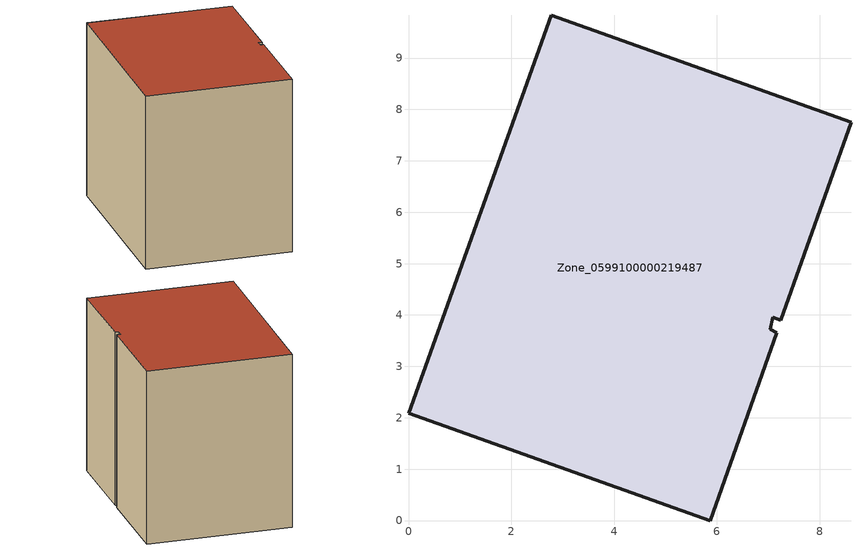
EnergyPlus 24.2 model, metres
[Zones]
Zone_0599100000219487
 floor ground (C_G): 0,2.09 2.78,9.83 8.61,7.75 7.25,3.9 7.09,3.95 7.04,3.72 7.16,3.66 5.87,0 z0.47
 wall outside (C_F): 2.78,9.83 0,2.09 5.87,0 7.16,3.66 7.04,3.72 7.09,3.95 7.25,3.9 8.61,7.75 2.78,9.83 z0.47:8.08
 roof outside (C_R): 5.87,0 7.16,3.66 7.04,3.72 7.09,3.95 7.25,3.9 8.61,7.75 2.78,9.83 0,2.09 z8.08
[BUILDING]
Pand.0599100000219487: North Axis=0; Terrain=City; Loads Convergence Tolerance Value=0.04; Temperature Convergence Tolerance Value=0.4; Solar Distribution=FullExterior; Maximum Number of Warmup Days=25; Minimum Number of Warmup Days=1
[Site:Location]
Rotterdam.The.Hague.AP_ZH_NLD Design_Conditions: Latitude=51.96; Longitude=4.45; Time Zone=1; Elevation=-4.5
[SITE:GROUNDTEMPERATURE:BUILDINGSURFACE]
18, 18, 18, 18, 18, 18, 18, 18, 18, 18, 18, 18
[MATERIAL] Thermal Absorptance=0.9; Solar Absorptance=0.7; Visible Absorptance=0.7
Name | Roughness | Thickness | Conductivity | Density | Specific Heat
G.TC.1965-1974 | MediumSmooth | 0.15 | 0.882353 | 540 | 1210
F.TC.1965-1974 | Rough | 0.3 | 0.697674 | 1920 | 840
R.TC.1965-1974 | MediumRough | 0.2 | 0.232558 | 1500 | 1000
[CONSTRUCTION]
C_G: G.TC.1965-1974
C_F: F.TC.1965-1974
C_R: R.TC.1965-1974
[ZONE]
Zone_0599100000219487: Type=1; Multiplier=1; Ceiling Height=Autocalculate; Volume=Autocalculate; Floor Area=autocalculate; Part of Total Floor Area=Yes
[ZONEINFILTRATION:DESIGNFLOWRATE]
Infil_Zone_0599100000219487: Zone or ZoneList or Space or SpaceList=Zone_0599100000219487; Schedule=AlwaysOn; Design Flow Rate Calculation Method=Flow/Area; Flow Rate per Floor Area=0.003; Constant Term Coefficient=1; Temperature Term Coefficient=0; Velocity Term Coefficient=0; Velocity Squared Term Coefficient=0
[HVACTEMPLATE:ZONE:IDEALLOADSAIRSYSTEM]
Zone_0599100000219487: Maximum Heating Supply Air Temperature=50; Minimum Cooling Supply Air Temperature=13; Maximum Heating Supply Air Humidity Ratio=0.0156; Minimum Cooling Supply Air Humidity Ratio=0.0077; Heating Limit=NoLimit; Cooling Limit=NoLimit; Dehumidification Control Type=ConstantSensibleHeatRatio; Cooling Sensible Heat Ratio=0.7; Dehumidification Setpoint=60; Humidification Control Type=None; Humidification Setpoint=30; Outdoor Air Method=None; Outdoor Air Flow Rate per Person=0.00944; Outdoor Air Flow Rate per Zone Floor Area=0; Outdoor Air Flow Rate per Zone=0; Demand Controlled Ventilation Type=None; Outdoor Air Economizer Type=NoEconomizer; Heat Recovery Type=None; Sensible Heat Recovery Effectiveness=0.7; Latent Heat Recovery Effectiveness=0.65
[ZONECONTROL:THERMOSTAT]
ThermostatControl_Zone_0599100000219487: Zone or ZoneList=Zone_0599100000219487; Control Type Schedule=DualSetpointControlType; Control 1=Thermostat_Zone_0599100000219487; Temperature Difference Between Cutout And Setpoint=0
[THERMOSTATSETPOINT:DUALSETPOINT]
Thermostat_Zone_0599100000219487: Heating Setpoint Temperature Schedule=HeatingSetpoint_Zone_0599100000219487; Cooling Setpoint Temperature Schedule=CoolingSetpoint_Zone_0599100000219487
[SCHEDULE:COMPACT]
HeatingSetpoint_Zone_0599100000219487: Through: 12/31, For: AllDays, Until: 24:00, 21
CoolingSetpoint_Zone_0599100000219487: Through: 12/31, For: AllDays, Until: 24:00, 24
DualSetpointControlType: Through: 12/31, For: AllDays, Until: 24:00, 4
AlwaysOn: Through: 12/31, For: AllDays, Until: 24:00, 1
